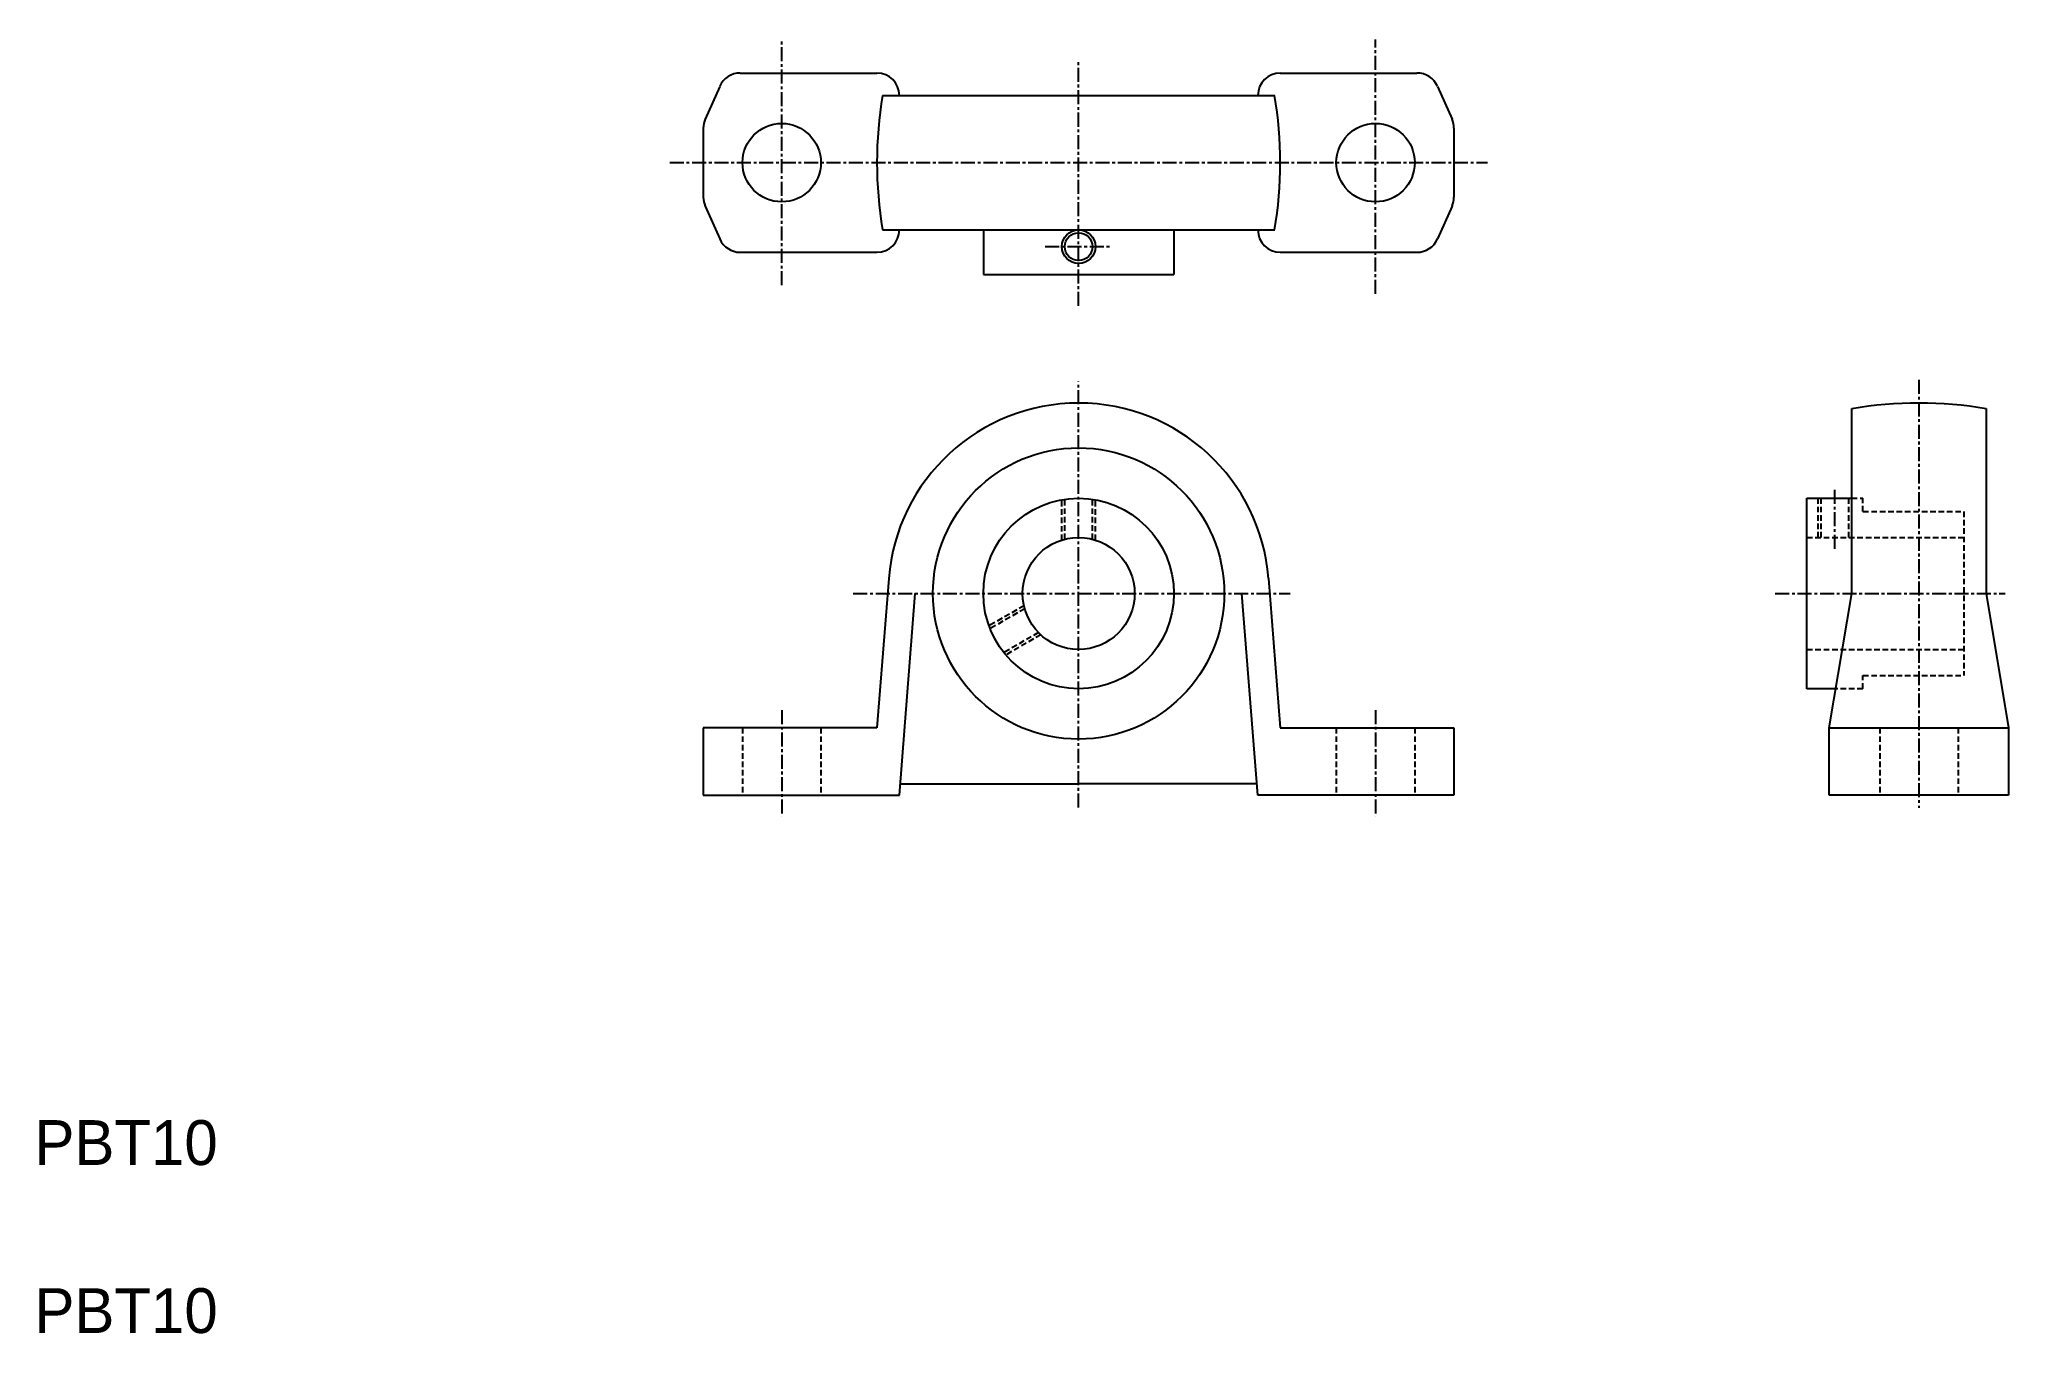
# Model space of a CAD drawing. Extents: x 143 to 319, y 121 to 236.
import ezdxf

# ---------------------------------------------------------------- set-up
doc = ezdxf.new("R2010")
doc.units = 0
doc.linetypes.add('CENTER', pattern=[2, 1.25, -0.25, 0.25, -0.25])
doc.linetypes.add('DASHED', pattern=[0.75, 0.5, -0.25])
doc.layers.get('0').update_dxf_attribs({"linetype": 'CONTINUOUS'})
doc.layers.add('CENTER', color=1, linetype='CENTER')

msp = doc.modelspace()

# ---------------------------------------------------------------- linework, layer by layer
at = {"color": 7, "linetype": 'CONTINUOUS'}
for p, q in [((203.85, 232.16), (202.55, 229.24)), ((205.68, 233.35), (217.88, 233.35)), ((253.88, 233.35), (266.08, 233.35)), ((267.91, 232.16), (269.21, 229.24)), ((218.39, 231.35), (253.38, 231.35)), ((202.38, 228.43), (202.38, 222.28)), ((269.38, 228.43), (269.38, 222.28)), ((202.55, 221.46), (203.85, 218.54)), ((269.21, 221.46), (267.91, 218.54)), ((218.39, 219.35), (253.38, 219.35)), ((227.38, 219.35), (227.38, 215.35)), ((244.38, 219.35), (244.38, 215.35)), ((205.68, 217.35), (217.88, 217.35)), ((253.88, 217.35), (266.08, 217.35)), ((227.38, 215.35), (244.38, 215.35)), ((304.88, 186.89), (304.88, 203.39)), ((316.88, 203.39), (316.88, 186.89)), ((300.88, 178.39), (300.88, 195.39)), ((300.88, 195.39), (304.88, 195.39)), ((218.94, 188.23), (217.88, 174.89)), ((252.83, 188.23), (253.88, 174.89)), ((219.88, 168.89), (221.3, 186.89)), ((251.88, 168.89), (250.46, 186.89)), ((302.88, 174.89), (304.88, 186.89)), ((316.88, 186.89), (318.88, 174.89)), ((303.47, 178.39), (300.88, 178.39)), ((217.88, 174.89), (202.38, 174.89)), ((202.38, 174.89), (202.38, 168.89)), ((253.88, 174.89), (269.38, 174.89)), ((269.38, 174.89), (269.38, 168.89)), ((302.88, 174.89), (318.88, 174.89)), ((302.88, 168.89), (302.88, 174.89)), ((318.88, 174.89), (318.88, 168.89)), ((202.38, 168.89), (219.88, 168.89)), ((219.96, 169.89), (235.88, 169.89)), ((251.8, 169.89), (235.88, 169.89)), ((269.38, 168.89), (251.88, 168.89)), ((318.88, 168.89), (302.88, 168.89))]:
    msp.add_line(p, q, dxfattribs=at)
at = {"color": 3, "linetype": 'DASHED'}
for p, q in [((234.38, 191.66), (234.38, 195.26)), ((234.65, 191.74), (234.65, 195.3)), ((234.65, 191.74), (234.65, 195.3)), ((237.11, 191.74), (237.11, 195.3)), ((237.11, 191.74), (237.11, 195.3)), ((237.38, 191.66), (237.38, 195.26)), ((301.88, 191.89), (301.88, 195.39)), ((302.15, 191.89), (302.15, 195.39)), ((302.15, 191.89), (302.15, 195.39)), ((302.15, 191.89), (302.15, 195.39)), ((304.61, 191.89), (304.61, 195.39)), ((304.61, 191.89), (304.61, 195.39)), ((304.88, 191.89), (304.88, 195.39)), ((304.88, 191.89), (304.88, 195.39)), ((304.88, 195.39), (305.88, 195.39)), ((305.88, 194.21), (305.88, 195.39)), ((305.88, 194.21), (314.88, 194.21)), ((314.88, 194.21), (314.88, 179.57)), ((300.88, 191.89), (314.88, 191.89)), ((231, 185.8), (227.89, 184.01)), ((231.07, 185.53), (227.98, 183.75)), ((231.07, 185.53), (227.98, 183.75)), ((232.3, 183.4), (229.21, 181.62)), ((232.3, 183.4), (229.21, 181.62)), ((232.5, 183.21), (229.39, 181.41)), ((300.88, 181.89), (314.88, 181.89)), ((305.88, 179.57), (314.88, 179.57)), ((305.88, 178.39), (305.88, 179.57)), ((305.88, 178.39), (303.47, 178.39)), ((205.88, 174.89), (205.88, 168.89)), ((212.88, 174.89), (212.88, 168.89)), ((258.88, 174.89), (258.88, 168.89)), ((265.88, 174.89), (265.88, 168.89)), ((307.38, 174.89), (307.38, 168.89)), ((314.38, 174.89), (314.38, 168.89))]:
    msp.add_line(p, q, dxfattribs=at)
at = {"color": 7, "linetype": 'CONTINUOUS'}
for centre, radius in [((209.38, 225.35), 3.5), ((262.38, 225.35), 3.5), ((235.88, 217.85), 1.23), ((235.88, 186.89), 13), ((235.88, 186.89), 8.5), ((235.88, 186.89), 5)]:
    msp.add_circle(centre, radius, dxfattribs=at)
at = {"color": 3, "linetype": 'CONTINUOUS'}
msp.add_circle((235.88, 217.85), 1.5, dxfattribs=at)
at = {"color": 7, "linetype": 'CONTINUOUS'}
for centre, radius, start, end in [((205.68, 231.35), 2, 90, 156.0375), ((217.88, 231.35), 2, 0, 90), ((253.88, 231.35), 2, 90, 180), ((266.08, 231.35), 2, 23.9625, 90), ((253.88, 225.35), 36, 170.4059, 189.5941), ((217.88, 225.35), 36, 350.4059, 9.5941), ((204.38, 228.43), 2, 156.0375, 180), ((267.38, 228.43), 2, 0, 23.9625), ((204.38, 222.28), 2, 180, 203.9625), ((267.38, 222.28), 2, 336.0375, 0), ((205.68, 219.35), 2, 203.9625, 270), ((217.88, 219.35), 2, 270, 0), ((253.88, 219.35), 2, 180, 270), ((266.08, 219.35), 2, 270, 336.0375), ((235.88, 186.89), 17, 4.5129, 175.4871), ((310.88, 167.89), 36, 80.4059, 99.5941)]:
    msp.add_arc(centre, radius, start, end, dxfattribs=at)
at = {"layer": 'CENTER', "color": 1, "linetype": 'CENTER'}
for p, q in [((209.38, 214.4), (209.38, 236.35)), ((262.38, 213.63), (262.38, 236.35)), ((235.88, 212.56), (235.88, 234.35)), ((199.38, 225.35), (272.38, 225.35)), ((232.88, 217.85), (238.88, 217.85)), ((235.88, 167.78), (235.88, 205.8)), ((310.88, 205.95), (310.88, 167.76)), ((303.38, 190.89), (303.38, 196.39)), ((215.77, 186.89), (254.76, 186.89)), ((298.05, 186.89), (318.57, 186.89)), ((209.38, 176.49), (209.38, 166.98)), ((262.38, 176.49), (262.38, 166.98))]:
    msp.add_line(p, q, dxfattribs=at)

# ---------------------------------------------------------------- texts
at = {"color": 7, "linetype": 'CONTINUOUS'}
for p in [(142.69, 135.88), (142.69, 120.88)]:
    msp.add_text('PBT10', height=4, dxfattribs=at).set_placement(p)

doc.saveas('drawing.dxf')
